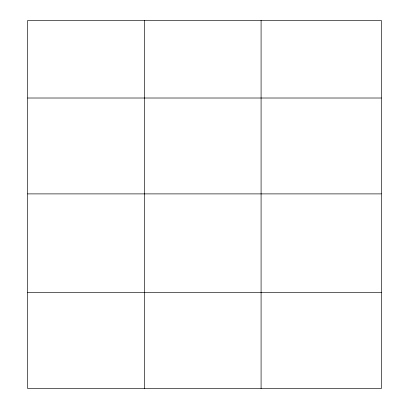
<?xml version="1.0" encoding="UTF-8"?>
<svg xmlns="http://www.w3.org/2000/svg" width="409" height="409" viewBox="0 0 409 409"><rect width="100%" height="100%" fill="white"/><g stroke="black" fill="none" stroke-linecap="round" stroke-linejoin="round"><path stroke-width="0.61" d="M381.336 193.892L381.336 20.45L27.664 20.45L27.664 388.55L381.336 388.55L381.336 193.892L27.664 193.892M27.664 98.012L381.336 98.012M27.664 292.675L381.336 292.675M261.085 20.45L261.085 388.55M144.377 20.45L144.377 388.55"/></g></svg>
